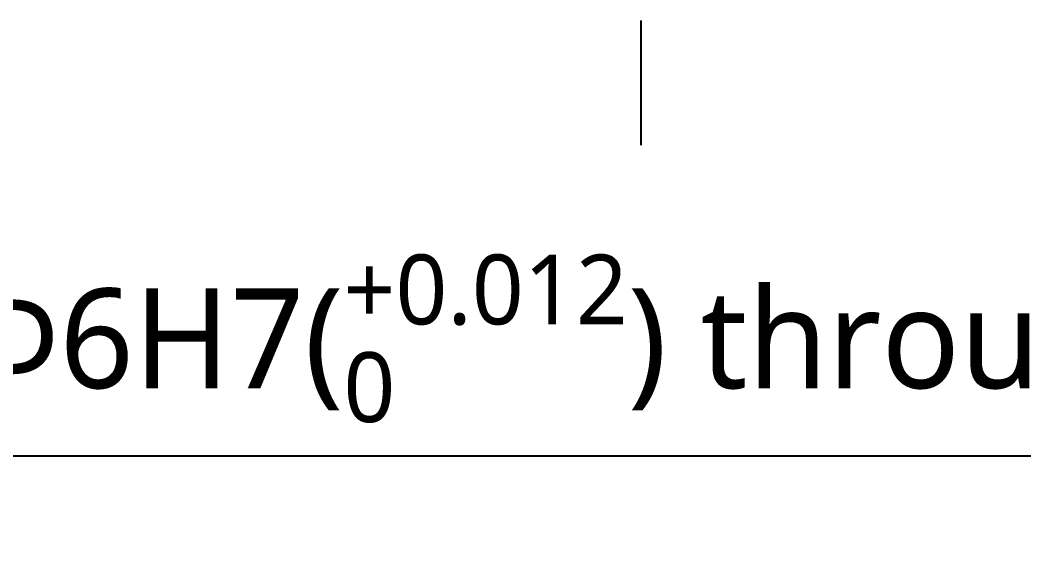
# Model space of a CAD drawing. Header units: millimetres. Extents: x 5828 to 6704, y 123 to 421.
# Drawn here: x 6402.51 to 6417.6, y 291.98 to 299.99 of the extents above; entities that cross this region are included whole.
import ezdxf
from ezdxf import colors
from ezdxf.entities.mleader import LeaderData, LeaderLine
from ezdxf.math import Vec2, Vec3

# ---------------------------------------------------------------- set-up
doc = ezdxf.new("R2010")
doc.units = ezdxf.units.MM
doc.linetypes.add('CENTER', pattern=[0.6, 0.375, -0.075, 0.075, -0.075])
doc.layers.add('中心线', color=7, linetype='Continuous')
doc.layers.add('多重引线', color=7, linetype='Continuous')
doc.styles.add('微软雅黑', font='msyh.ttc', dxfattribs={"height": 1.5})

msp = doc.modelspace()

# ---------------------------------------------------------------- linework, layer by layer
at = {"layer": '中心线', "linetype": 'CENTER', "ltscale": 5}
msp.add_line((6411.8498, 298.1034), (6411.8498, 308.2857), dxfattribs=at)

# ---------------------------------------------------------------- leaders
at = {"layer": '多重引线'}
ml = msp.add_multileader_mtext('Standard', dxfattribs=at)
ml.set_content('\\A1;2×{\\C256;Φ6H7({\\H0.7x;\\S+0.012^ 0;}) through}', style='微软雅黑')
ml.set_leader_properties()
ml.build(insert=Vec2(0, 0))
ml.multileader.update_dxf_attribs({"text_left_attachment_type": 5, "text_right_attachment_type": 5, "dogleg_length": 1, "arrow_head_size": 1.25})
ctx = ml.context
ctx.base_point, ctx.char_height, ctx.arrow_head_size, ctx.plane_origin = Vec3(6396.3482, 293.4282), 1.5, 1.25, Vec3(6427.2498, 299.8871)
ctx.left_attachment, ctx.right_attachment, ctx.text_align_type = 5, 5, 2
notes = []
notes.append((ctx, [(0, (1, 1, 0), (6423.2603, 293.4282), (-1, 0), 1, [(0, [(6427.2498, 299.8871)], 0, [])])]))
ctx.mtext.insert, ctx.mtext.alignment, ctx.mtext.flow_direction = Vec3(6420.2603, 296.4586), 3, 5
for ctx, leaders in notes:
    for number, flags, end, landing, length, lines in leaders:
        leader = LeaderData()
        leader.index, (leader.has_last_leader_line, leader.has_dogleg_vector, leader.attachment_direction) = number, flags
        leader.last_leader_point, leader.dogleg_vector, leader.dogleg_length = Vec3(end), Vec3(landing), length
        for number, points, colour, breaks in lines:
            line = LeaderLine()
            line.index, line.vertices, line.color, line.breaks = number, Vec3.list(points), colors.encode_raw_color(colour), breaks
            leader.lines.append(line)
        ctx.leaders.append(leader)

doc.saveas('drawing.dxf')
